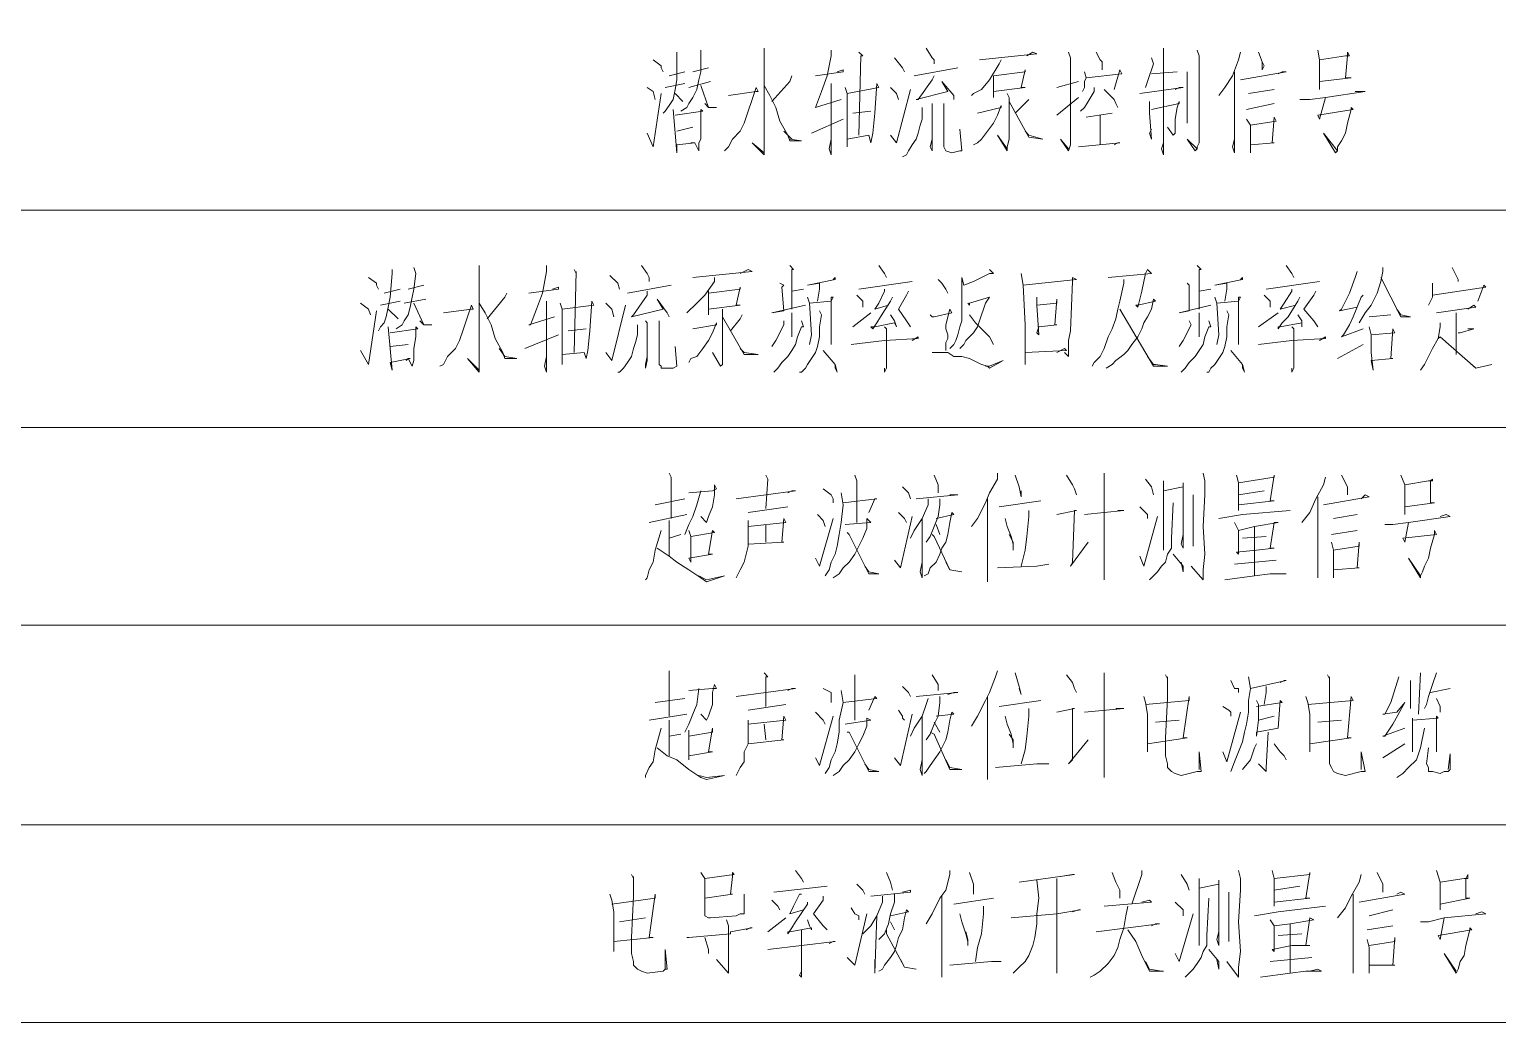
# Model space of a CAD drawing. Header units: millimetres. Extents: x 201 to 11482, y -7821 to 251.
# Drawn here: x 3472.58 to 3519.73, y -6833.44 to -6801.53 of the extents above; entities that cross this region are included whole.
import ezdxf

# ---------------------------------------------------------------- set-up
doc = ezdxf.new("R2010")
doc.units = ezdxf.units.MM

msp = doc.modelspace()

# ---------------------------------------------------------------- linework, layer by layer
at = {"color": 0, "lineweight": 18}
for points in [[(3459.146, -6807.343), (3548.745, -6807.343), (3548.745, -6800.358)], [(3496.167, -6802.136), (3496.167, -6802.39), (3496.167, -6805.184), (3496.167, -6805.438), (3496.167, -6805.565), (3495.786, -6805.184), (3496.167, -6805.501)], [(3501.374, -6802.136), (3501.564, -6802.453), (3501.628, -6802.517), (3501.628, -6802.644)], [(3508.994, -6802.136), (3508.994, -6802.263), (3508.994, -6805.565), (3508.93, -6805.374), (3508.994, -6805.184)], [(3492.611, -6802.517), (3492.865, -6802.707), (3492.865, -6802.771), (3492.928, -6802.898)], [(3493.373, -6802.263), (3493.373, -6802.453), (3493.373, -6803.152), (3493.309, -6803.469), (3493.246, -6803.787), (3493.119, -6803.977), (3492.992, -6804.168), (3492.928, -6804.231)], [(3494.135, -6802.199), (3494.135, -6802.39), (3494.135, -6802.898), (3494.071, -6803.152), (3494.008, -6803.469), (3493.881, -6803.723), (3493.754, -6803.914), (3493.69, -6804.041), (3493.5, -6804.168)], [(3498.326, -6802.199), (3498.326, -6802.39), (3498.199, -6803.025), (3498.008, -6803.533), (3497.818, -6804.041), (3497.818, -6804.041), (3498.643, -6803.787)], [(3499.215, -6802.263), (3499.342, -6802.39), (3499.278, -6802.39), (3499.215, -6804.93)], [(3500.358, -6802.453), (3500.612, -6802.771), (3500.675, -6802.898)], [(3503.787, -6802.517), (3503.723, -6802.644), (3503.406, -6803.152), (3503.152, -6803.469), (3502.898, -6803.596), (3502.834, -6803.66)], [(3503.088, -6802.517), (3504.93, -6802.326), (3504.803, -6802.263), (3504.612, -6802.39)], [(3505.946, -6802.263), (3506.009, -6802.453), (3506.009, -6805.247), (3505.946, -6805.438), (3505.692, -6805.057), (3505.946, -6805.374)], [(3506.835, -6802.263), (3506.962, -6802.517), (3507.025, -6802.58), (3507.025, -6802.644), (3507.025, -6802.834)], [(3508.613, -6802.453), (3508.676, -6802.644), (3508.486, -6803.215), (3508.422, -6803.406)], [(3510.073, -6802.199), (3510.137, -6802.39), (3510.137, -6805.057), (3510.137, -6805.184), (3510.073, -6805.311), (3510.073, -6805.374), (3510.01, -6805.438), (3509.756, -6805.057), (3510.073, -6805.374)], [(3511.47, -6802.263), (3511.407, -6802.517), (3511.216, -6803.025), (3510.962, -6803.406), (3510.772, -6803.66)], [(3512.042, -6802.263), (3512.169, -6802.58), (3512.232, -6802.707), (3512.169, -6802.834), (3512.169, -6802.58)], [(3513.947, -6802.199), (3514.01, -6802.517), (3514.01, -6803.469), (3514.01, -6803.215), (3515.026, -6803.088), (3514.836, -6803.088), (3514.899, -6802.39), (3514.899, -6802.263), (3514.963, -6802.39), (3514.836, -6802.39), (3514.01, -6802.517)], [(3493.119, -6803.025), (3493.627, -6802.898)], [(3493.881, -6802.898), (3494.389, -6802.771)], [(3497.056, -6803.025), (3496.992, -6803.215), (3496.421, -6803.85)], [(3497.818, -6803.025), (3498.707, -6802.898), (3498.707, -6802.834), (3498.516, -6802.898)], [(3500.993, -6803.025), (3502.39, -6802.771)], [(3501.628, -6803.025), (3501.564, -6803.152), (3501.12, -6803.787), (3501.056, -6803.787), (3502.072, -6803.533), (3501.882, -6803.215), (3502.263, -6803.66), (3502.263, -6803.787)], [(3503.533, -6803.025), (3503.533, -6803.723), (3503.533, -6803.533), (3504.549, -6803.406), (3504.422, -6803.406), (3504.549, -6802.834), (3504.549, -6802.898), (3503.533, -6803.025)], [(3506.454, -6802.898), (3506.517, -6803.088), (3506.454, -6803.215), (3506.454, -6803.406), (3506.39, -6803.533)], [(3506.517, -6803.088), (3507.66, -6802.961), (3507.597, -6802.834), (3507.406, -6803.469)], [(3508.613, -6802.961), (3509.438, -6802.898)], [(3509.756, -6802.898), (3509.756, -6803.025), (3509.756, -6804.549), (3509.756, -6804.231), (3509.756, -6804.041)], [(3511.28, -6802.898), (3511.28, -6805.501), (3511.216, -6805.311), (3511.28, -6805.057)], [(3511.47, -6803.152), (3512.931, -6802.898), (3512.804, -6802.898), (3512.677, -6802.961)], [(3492.42, -6803.406), (3492.611, -6803.533), (3492.674, -6803.787)], [(3493.627, -6803.279), (3492.992, -6803.406)], [(3494.452, -6803.215), (3493.754, -6803.406)], [(3494.135, -6803.342), (3494.389, -6804.041), (3494.643, -6804.041), (3494.389, -6804.041), (3494.262, -6803.914)], [(3495.024, -6803.66), (3495.913, -6803.533), (3495.976, -6803.533), (3495.913, -6803.406), (3495.786, -6803.787), (3495.659, -6804.168), (3495.532, -6804.549), (3495.405, -6804.803), (3495.151, -6805.057), (3495.024, -6805.311), (3494.897, -6805.438)], [(3496.167, -6803.342), (3496.357, -6803.66), (3496.548, -6804.041), (3496.675, -6804.485), (3496.929, -6804.93), (3496.992, -6805.12), (3497.373, -6805.12), (3496.992, -6805.057)], [(3498.326, -6803.279), (3498.326, -6803.469), (3498.326, -6803.406), (3498.326, -6805.565), (3498.262, -6805.374), (3498.326, -6805.057)], [(3498.77, -6803.406), (3498.834, -6803.596), (3498.834, -6805.311), (3498.834, -6805.057), (3499.532, -6804.93), (3499.596, -6805.184), (3499.659, -6804.866), (3499.723, -6804.231), (3499.786, -6803.279), (3499.85, -6803.406), (3498.834, -6803.596)], [(3500.231, -6803.406), (3500.421, -6803.596), (3500.485, -6803.787)], [(3500.231, -6804.93), (3500.421, -6805.184), (3500.866, -6803.469)], [(3505.565, -6803.406), (3506.263, -6803.215)], [(3506.771, -6803.406), (3506.771, -6803.533), (3506.581, -6803.85), (3506.454, -6804.041), (3506.327, -6804.168)], [(3507.089, -6803.469), (3507.406, -6803.787), (3507.47, -6803.914), (3507.533, -6804.041)], [(3508.232, -6803.596), (3509.629, -6803.406), (3509.565, -6803.406), (3509.502, -6803.406), (3509.375, -6803.469)], [(3511.724, -6803.596), (3512.55, -6803.469)], [(3513.375, -6803.787), (3513.693, -6803.787), (3514.201, -6803.723), (3515.471, -6803.533), (3515.344, -6803.533), (3515.153, -6803.533)], [(3492.42, -6804.866), (3492.611, -6805.311), (3492.865, -6803.596)], [(3493.309, -6803.596), (3493.563, -6803.85)], [(3501.564, -6803.914), (3501.564, -6804.041), (3501.564, -6805.184), (3501.564, -6805.438), (3501.501, -6805.311), (3501.564, -6805.057)], [(3501.945, -6803.914), (3501.945, -6805.057), (3501.945, -6805.311), (3502.009, -6805.438), (3502.009, -6805.438), (3502.199, -6805.501), (3502.453, -6805.438), (3502.517, -6805.438), (3502.453, -6804.739)], [(3503.025, -6804.231), (3503.787, -6804.041), (3503.787, -6803.977), (3503.66, -6804.295), (3503.533, -6804.549), (3503.342, -6804.803), (3503.152, -6805.057), (3503.025, -6805.184), (3502.898, -6805.247)], [(3503.977, -6803.596), (3504.041, -6803.723), (3504.041, -6805.057), (3503.977, -6805.311), (3503.977, -6805.438), (3503.66, -6804.93), (3503.977, -6805.374)], [(3504.041, -6803.85), (3504.676, -6804.993), (3505.12, -6805.057), (3504.676, -6804.93), (3504.549, -6804.803)], [(3504.676, -6803.787), (3504.612, -6803.85), (3504.231, -6804.231)], [(3505.565, -6804.295), (3505.565, -6804.295), (3506.263, -6803.723)], [(3508.549, -6803.85), (3508.549, -6804.168), (3508.549, -6804.231), (3508.613, -6805.057), (3508.549, -6804.866), (3508.613, -6804.739)], [(3508.613, -6804.104), (3509.502, -6803.914), (3509.502, -6803.85), (3509.438, -6804.041), (3509.375, -6804.422), (3509.375, -6804.676), (3509.375, -6804.866), (3509.311, -6804.93), (3509.121, -6804.676), (3509.311, -6804.93)], [(3512.55, -6803.914), (3511.661, -6804.104)], [(3514.201, -6803.723), (3514.01, -6804.422), (3513.947, -6804.295), (3515.09, -6804.104), (3515.026, -6804.041), (3515.026, -6804.104), (3514.899, -6804.549), (3514.836, -6804.866), (3514.709, -6805.12), (3514.582, -6805.311), (3514.582, -6805.438), (3514.518, -6805.501), (3514.137, -6804.866), (3514.582, -6805.438)], [(3493.246, -6804.104), (3493.373, -6805.501), (3493.373, -6805.247), (3493.944, -6805.184), (3493.881, -6805.184), (3493.817, -6805.184)], [(3493.309, -6804.295), (3494.198, -6804.168), (3494.135, -6804.104), (3494.135, -6804.485), (3494.135, -6804.803), (3494.135, -6805.057), (3494.071, -6805.184), (3494.071, -6805.438), (3493.944, -6805.184)], [(3497.691, -6804.866), (3498.707, -6804.422)], [(3499.024, -6804.231), (3499.596, -6804.168)], [(3501.247, -6804.041), (3501.247, -6804.168), (3501.247, -6804.422), (3501.183, -6804.612), (3501.12, -6804.866), (3501.056, -6805.057), (3500.929, -6805.247), (3500.802, -6805.438), (3500.739, -6805.565), (3500.612, -6805.628)], [(3506.517, -6804.358), (3507.343, -6804.231)], [(3506.962, -6804.295), (3506.962, -6805.247)], [(3511.661, -6804.422), (3511.788, -6804.612), (3511.788, -6805.501), (3511.788, -6805.247), (3512.55, -6805.184), (3512.486, -6805.184), (3512.55, -6804.358), (3512.613, -6804.485), (3511.788, -6804.612)], [(3493.881, -6804.676), (3493.373, -6804.803)], [(3496.802, -6804.803), (3497.056, -6805.057)], [(3506.263, -6805.311), (3507.597, -6805.184), (3507.533, -6805.184), (3507.406, -6805.247)], [(3459.146, -6814.328), (3548.745, -6814.328), (3548.745, -6807.343)], [(3484.927, -6809.184), (3484.991, -6809.375), (3484.927, -6809.883), (3484.864, -6810.137), (3484.8, -6810.454), (3484.737, -6810.708), (3484.61, -6810.899), (3484.546, -6811.026), (3484.356, -6811.153)], [(3487.023, -6809.121), (3487.023, -6809.375), (3487.023, -6812.169), (3487.023, -6812.423), (3487.023, -6812.55), (3486.642, -6812.105), (3487.023, -6812.486)], [(3489.182, -6809.121), (3489.182, -6809.311), (3489.055, -6810.01), (3488.864, -6810.518), (3488.674, -6811.026), (3488.61, -6811.026), (3489.436, -6810.772)], [(3492.23, -6809.121), (3492.42, -6809.375), (3492.484, -6809.502), (3492.484, -6809.629)], [(3496.992, -6809.121), (3497.119, -6809.248), (3497.056, -6809.248), (3497.056, -6810.518)], [(3499.85, -6809.121), (3500.04, -6809.375), (3500.104, -6809.502)], [(3510.073, -6809.121), (3510.2, -6809.248), (3510.137, -6809.248), (3510.137, -6810.518)], [(3512.931, -6809.121), (3513.121, -6809.375), (3513.185, -6809.502)], [(3516.042, -6809.184), (3516.042, -6809.311), (3515.979, -6809.629), (3515.852, -6810.01), (3515.661, -6810.391), (3515.471, -6810.645), (3515.28, -6810.962)], [(3518.265, -6809.184), (3518.392, -6809.438), (3518.455, -6809.565), (3518.455, -6809.629)], [(3483.467, -6809.502), (3483.721, -6809.692), (3483.721, -6809.756), (3483.784, -6809.883)], [(3484.229, -6809.248), (3484.229, -6809.375), (3484.165, -6810.137), (3484.102, -6810.454), (3484.038, -6810.772), (3483.975, -6810.962), (3483.848, -6811.089), (3483.784, -6811.216)], [(3490.071, -6809.248), (3490.134, -6809.375), (3490.134, -6809.311), (3490.071, -6811.915)], [(3491.214, -6809.438), (3491.468, -6809.692), (3491.531, -6809.883)], [(3494.579, -6809.502), (3494.579, -6809.629), (3494.262, -6810.073), (3493.944, -6810.391), (3493.754, -6810.581), (3493.69, -6810.645)], [(3493.881, -6809.502), (3495.786, -6809.311), (3495.659, -6809.248), (3495.405, -6809.375)], [(3496.675, -6809.692), (3496.802, -6809.756), (3496.738, -6809.819), (3496.802, -6810.581), (3496.421, -6810.645), (3497.5, -6810.391)], [(3498.389, -6809.565), (3498.453, -6809.502), (3498.453, -6809.565), (3497.564, -6809.756), (3497.945, -6809.692), (3497.945, -6809.883), (3497.881, -6810.264)], [(3499.215, -6809.883), (3500.929, -6809.629)], [(3501.755, -6809.565), (3501.882, -6809.692), (3502.009, -6809.883), (3502.072, -6810.01)], [(3503.406, -6809.248), (3503.533, -6809.375), (3503.406, -6809.375), (3503.152, -6809.502), (3502.898, -6809.629), (3502.58, -6809.756), (3502.517, -6809.502), (3502.517, -6809.756), (3502.517, -6810.137), (3502.517, -6810.391), (3502.517, -6810.645), (3502.517, -6810.708), (3502.517, -6810.899), (3502.453, -6811.089), (3502.39, -6811.343), (3502.326, -6811.534), (3502.263, -6811.661), (3502.136, -6811.788)], [(3504.422, -6809.375), (3504.485, -6809.756), (3504.549, -6811.026), (3504.549, -6812.296), (3504.549, -6811.915), (3505.882, -6811.851), (3505.819, -6811.788), (3505.565, -6811.915)], [(3504.485, -6809.756), (3506.2, -6809.565), (3506.073, -6809.502), (3506.073, -6809.629), (3506.009, -6811.216), (3505.946, -6811.534), (3505.946, -6811.724), (3505.946, -6811.915), (3505.946, -6812.042), (3505.819, -6811.915)], [(3507.724, -6809.565), (3507.724, -6809.692), (3507.597, -6810.264), (3507.533, -6810.518), (3507.47, -6810.835), (3507.343, -6811.153), (3507.216, -6811.407), (3507.089, -6811.788), (3506.962, -6812.042), (3506.771, -6812.232), (3506.708, -6812.359)], [(3507.216, -6809.502), (3508.613, -6809.375), (3508.486, -6809.248), (3508.422, -6809.375), (3508.295, -6809.946), (3508.168, -6810.454), (3508.105, -6810.391), (3508.168, -6810.391), (3508.74, -6810.264), (3508.676, -6810.2), (3508.613, -6810.518), (3508.486, -6810.772), (3508.359, -6810.962), (3508.295, -6811.153), (3508.168, -6811.407), (3507.978, -6811.661), (3507.851, -6811.851), (3507.724, -6811.978), (3507.47, -6812.169), (3507.343, -6812.296), (3507.152, -6812.423)], [(3509.756, -6809.692), (3509.819, -6809.756), (3509.819, -6809.819), (3509.819, -6810.581), (3509.502, -6810.645), (3510.518, -6810.391)], [(3511.47, -6809.565), (3511.534, -6809.502), (3511.534, -6809.565), (3510.645, -6809.756), (3511.026, -6809.692), (3511.026, -6809.883), (3510.962, -6810.264)], [(3512.296, -6809.883), (3514.01, -6809.629)], [(3515.217, -6809.311), (3515.153, -6809.502), (3514.963, -6810.01), (3514.709, -6810.518), (3514.645, -6810.581), (3515.217, -6810.454)], [(3515.979, -6809.502), (3516.614, -6810.772), (3516.931, -6810.772), (3516.614, -6810.708), (3516.487, -6810.518)], [(3517.63, -6809.692), (3517.63, -6809.883), (3517.63, -6810.01), (3517.63, -6810.137), (3517.566, -6810.264), (3517.503, -6810.391)], [(3483.975, -6810.01), (3484.483, -6809.883)], [(3484.737, -6809.883), (3485.245, -6809.756)], [(3487.912, -6810.01), (3487.848, -6810.137), (3487.277, -6810.835)], [(3488.61, -6810.01), (3489.563, -6809.883), (3489.563, -6809.819), (3489.372, -6809.883)], [(3491.785, -6810.01), (3493.182, -6809.756)], [(3492.42, -6809.946), (3492.42, -6810.073), (3491.976, -6810.708), (3491.912, -6810.772), (3492.928, -6810.518), (3492.738, -6810.2), (3493.055, -6810.645), (3493.119, -6810.772)], [(3494.389, -6809.946), (3494.389, -6810.708), (3494.389, -6810.518), (3495.405, -6810.391), (3495.278, -6810.391), (3495.405, -6809.819), (3495.405, -6809.883), (3494.389, -6810.01)], [(3497.056, -6809.946), (3497.437, -6809.883)], [(3497.627, -6811.661), (3497.691, -6811.343), (3497.627, -6810.327), (3497.564, -6810.137), (3497.627, -6810.327), (3498.326, -6810.264), (3498.389, -6810.137), (3498.326, -6810.137), (3498.326, -6811.089), (3498.326, -6811.343), (3498.326, -6811.661)], [(3499.151, -6810.073), (3499.342, -6810.264), (3499.342, -6810.454)], [(3500.294, -6810.137), (3500.231, -6810.264), (3499.913, -6810.772), (3499.786, -6810.962), (3499.659, -6811.153), (3499.596, -6811.089), (3499.723, -6811.089), (3500.358, -6810.962), (3500.421, -6811.089), (3500.358, -6810.899), (3500.231, -6810.708)], [(3500.04, -6809.883), (3500.04, -6809.946), (3499.85, -6810.327), (3499.723, -6810.518), (3500.167, -6810.391)], [(3500.802, -6809.946), (3500.739, -6810.073), (3500.485, -6810.518), (3500.739, -6810.899), (3500.866, -6811.089)], [(3502.707, -6810.327), (3502.771, -6810.391), (3502.771, -6810.327), (3503.406, -6810.137), (3503.406, -6810.137), (3503.279, -6810.327), (3503.215, -6810.518), (3503.152, -6810.708), (3503.088, -6810.899), (3503.025, -6811.089), (3502.898, -6811.28), (3502.771, -6811.407), (3502.644, -6811.534), (3502.58, -6811.661), (3502.453, -6811.788)], [(3504.93, -6810.137), (3504.93, -6810.391), (3504.993, -6811.343), (3504.93, -6811.28), (3504.993, -6811.089), (3505.565, -6811.026), (3505.501, -6811.026), (3505.565, -6810.2), (3505.565, -6810.264), (3505.565, -6810.327), (3504.93, -6810.391)], [(3510.137, -6809.946), (3510.518, -6809.883)], [(3510.708, -6811.661), (3510.772, -6811.343), (3510.708, -6810.327), (3510.645, -6810.137), (3510.708, -6810.327), (3511.407, -6810.264), (3511.47, -6810.137), (3511.407, -6810.137), (3511.407, -6811.089), (3511.407, -6811.343), (3511.407, -6811.661)], [(3512.232, -6810.073), (3512.423, -6810.264), (3512.423, -6810.454)], [(3513.375, -6810.137), (3513.312, -6810.264), (3512.994, -6810.772), (3512.804, -6810.962), (3512.677, -6811.153), (3512.677, -6811.089), (3512.74, -6811.089), (3513.439, -6810.962), (3513.439, -6811.089), (3513.439, -6810.899), (3513.312, -6810.708)], [(3513.121, -6809.883), (3513.121, -6809.946), (3512.867, -6810.327), (3512.74, -6810.518), (3513.248, -6810.391)], [(3513.883, -6809.946), (3513.82, -6810.073), (3513.502, -6810.518), (3513.82, -6810.899), (3513.947, -6811.089)], [(3515.407, -6810.073), (3515.344, -6810.137), (3515.09, -6810.772), (3514.963, -6811.026), (3514.772, -6811.343), (3514.709, -6811.407), (3515.407, -6811.153)], [(3517.63, -6810.073), (3519.344, -6809.819), (3519.281, -6809.756), (3519.09, -6810.264)], [(3483.213, -6810.327), (3483.467, -6810.518), (3483.53, -6810.708)], [(3483.213, -6811.851), (3483.467, -6812.296), (3483.721, -6810.581)], [(3484.483, -6810.264), (3483.848, -6810.391)], [(3484.102, -6810.518), (3484.419, -6810.835)], [(3485.308, -6810.2), (3484.61, -6810.327)], [(3484.927, -6810.327), (3485.245, -6811.026), (3485.499, -6811.026), (3485.245, -6811.026), (3485.118, -6810.899)], [(3485.88, -6810.645), (3486.769, -6810.518), (3486.832, -6810.518), (3486.769, -6810.391), (3486.642, -6810.772), (3486.515, -6811.153), (3486.388, -6811.534), (3486.261, -6811.788), (3486.007, -6812.042), (3485.88, -6812.296), (3485.753, -6812.359)], [(3487.023, -6810.327), (3487.213, -6810.645), (3487.404, -6811.026), (3487.531, -6811.47), (3487.785, -6811.915), (3487.848, -6812.105), (3488.229, -6812.105), (3487.848, -6812.042)], [(3489.182, -6810.264), (3489.182, -6810.391), (3489.182, -6810.391), (3489.182, -6812.55), (3489.118, -6812.359), (3489.182, -6812.042)], [(3489.626, -6810.327), (3489.69, -6810.518), (3489.69, -6812.296), (3489.69, -6811.978), (3490.388, -6811.915), (3490.452, -6812.105), (3490.515, -6811.851), (3490.579, -6811.216), (3490.642, -6810.264), (3490.706, -6810.391), (3489.69, -6810.518)], [(3491.087, -6810.327), (3491.277, -6810.518), (3491.341, -6810.772)], [(3491.087, -6811.915), (3491.277, -6812.169), (3491.722, -6810.391)], [(3494.833, -6810.518), (3494.833, -6810.708), (3494.833, -6812.042), (3494.833, -6812.296), (3494.77, -6812.359), (3494.516, -6811.915), (3494.77, -6812.359)], [(3497.945, -6810.581), (3498.008, -6810.708), (3497.945, -6811.089), (3497.945, -6811.407), (3497.881, -6811.724), (3497.818, -6811.915), (3497.691, -6812.105), (3497.564, -6812.296), (3497.5, -6812.423), (3497.373, -6812.55), (3497.31, -6812.55)], [(3501.501, -6810.708), (3501.564, -6810.772), (3501.628, -6810.772), (3502.199, -6810.645), (3502.136, -6810.518), (3502.009, -6811.026), (3502.009, -6811.089), (3502.009, -6811.153), (3502.072, -6811.343), (3502.072, -6811.47), (3502.009, -6811.597), (3502.009, -6811.724), (3502.009, -6811.851)], [(3507.597, -6810.518), (3508.676, -6812.359), (3509.121, -6812.359), (3508.74, -6812.296), (3508.676, -6812.296), (3508.486, -6812.042)], [(3511.026, -6810.581), (3511.089, -6810.708), (3511.026, -6811.089), (3511.026, -6811.407), (3510.962, -6811.724), (3510.899, -6811.915), (3510.772, -6812.105), (3510.645, -6812.296), (3510.518, -6812.423), (3510.454, -6812.55), (3510.391, -6812.55)], [(3517.757, -6810.645), (3519.027, -6810.454), (3518.963, -6810.391), (3518.773, -6810.518)], [(3484.102, -6811.089), (3484.229, -6812.486), (3484.165, -6812.232), (3484.8, -6812.105), (3484.737, -6812.105), (3484.673, -6812.169)], [(3484.165, -6811.28), (3485.054, -6811.153), (3484.991, -6811.089), (3484.991, -6811.407), (3484.927, -6811.788), (3484.927, -6812.042), (3484.927, -6812.169), (3484.864, -6812.359), (3484.737, -6812.105)], [(3492.103, -6811.026), (3492.103, -6811.089), (3492.103, -6811.343), (3492.039, -6811.597), (3491.976, -6811.788), (3491.912, -6812.042), (3491.785, -6812.232), (3491.658, -6812.423), (3491.531, -6812.55), (3491.468, -6812.55)], [(3492.357, -6810.899), (3492.42, -6810.962), (3492.42, -6812.169), (3492.357, -6812.423), (3492.357, -6812.296), (3492.42, -6812.042)], [(3492.801, -6810.899), (3492.801, -6812.042), (3492.801, -6812.296), (3492.865, -6812.359), (3492.865, -6812.423), (3493.055, -6812.423), (3493.246, -6812.423), (3493.373, -6812.359), (3493.309, -6811.724)], [(3493.881, -6811.153), (3494.643, -6811.026), (3494.643, -6810.962), (3494.516, -6811.28), (3494.389, -6811.534), (3494.198, -6811.788), (3494.008, -6812.042), (3493.817, -6812.105), (3493.754, -6812.232)], [(3494.833, -6810.772), (3495.532, -6811.978), (3495.976, -6811.978), (3495.532, -6811.915), (3495.405, -6811.788)], [(3495.468, -6810.708), (3495.405, -6810.835), (3495.087, -6811.216)], [(3496.802, -6810.899), (3496.802, -6811.026), (3496.548, -6811.534), (3496.421, -6811.724)], [(3497.373, -6810.899), (3497.437, -6811.089), (3497.373, -6811.089), (3497.246, -6811.407), (3497.183, -6811.661), (3497.056, -6811.851), (3496.929, -6812.042), (3496.738, -6812.232), (3496.611, -6812.423), (3496.484, -6812.55)], [(3497.056, -6810.645), (3497.056, -6810.772), (3497.056, -6811.407), (3497.056, -6811.343)], [(3499.024, -6811.089), (3499.596, -6810.645)], [(3500.04, -6811.089), (3500.104, -6811.153), (3500.104, -6812.423), (3500.04, -6812.55), (3500.04, -6812.55), (3500.04, -6812.423)], [(3502.771, -6810.708), (3502.961, -6810.962), (3503.152, -6811.153), (3503.406, -6811.407), (3503.533, -6811.661)], [(3509.819, -6810.899), (3509.883, -6811.026), (3509.629, -6811.534), (3509.502, -6811.724)], [(3510.454, -6810.899), (3510.518, -6811.089), (3510.454, -6811.089), (3510.327, -6811.407), (3510.264, -6811.661), (3510.137, -6811.851), (3510.01, -6812.042), (3509.819, -6812.232), (3509.692, -6812.423), (3509.565, -6812.55)], [(3510.137, -6810.645), (3510.137, -6810.772), (3510.137, -6811.407), (3510.137, -6811.343)], [(3512.042, -6811.089), (3512.677, -6810.645)], [(3513.121, -6811.089), (3513.185, -6811.153), (3513.185, -6812.423), (3513.121, -6812.55), (3513.121, -6812.55), (3513.121, -6812.423)], [(3516.296, -6810.708), (3515.598, -6810.772)], [(3515.598, -6811.089), (3515.661, -6811.343), (3515.661, -6811.915), (3515.725, -6812.486), (3515.661, -6812.169), (3516.36, -6812.105), (3516.296, -6812.105), (3516.36, -6811.153), (3516.423, -6811.28), (3515.661, -6811.343)], [(3517.884, -6810.962), (3517.884, -6811.089), (3517.82, -6811.47), (3517.63, -6811.788), (3517.503, -6812.042), (3517.376, -6812.296), (3517.249, -6812.486)], [(3518.392, -6810.645), (3518.392, -6810.772), (3518.392, -6811.978)], [(3488.483, -6811.788), (3489.563, -6811.343)], [(3489.88, -6811.216), (3490.452, -6811.153)], [(3498.961, -6811.661), (3500.04, -6811.534), (3501.12, -6811.47), (3501.12, -6811.407), (3500.929, -6811.534)], [(3512.042, -6811.661), (3513.121, -6811.534), (3514.201, -6811.47), (3514.201, -6811.407), (3514.01, -6811.534)], [(3517.82, -6811.47), (3517.884, -6811.407), (3519.027, -6812.423), (3519.535, -6812.296), (3519.027, -6812.423), (3518.9, -6812.296)], [(3518.455, -6811.28), (3518.519, -6811.28), (3518.963, -6811.153), (3518.9, -6811.153), (3518.773, -6811.153)], [(3484.737, -6811.661), (3484.165, -6811.724)], [(3487.658, -6811.788), (3487.848, -6812.042)], [(3498.072, -6811.851), (3498.453, -6812.296), (3498.516, -6812.55), (3498.453, -6812.423), (3498.453, -6812.296)], [(3501.564, -6811.915), (3501.755, -6811.915), (3501.882, -6811.915), (3502.072, -6811.915), (3502.263, -6812.042), (3502.517, -6812.042), (3502.771, -6812.105), (3502.898, -6812.169), (3503.152, -6812.296), (3503.342, -6812.359), (3503.406, -6812.423), (3503.85, -6812.169), (3503.406, -6812.359), (3503.342, -6812.359), (3503.279, -6812.359)], [(3511.153, -6811.851), (3511.534, -6812.296), (3511.597, -6812.55), (3511.534, -6812.423), (3511.534, -6812.296)], [(3514.582, -6812.105), (3515.407, -6811.661)], [(3447.907, -6820.678), (3548.745, -6820.678), (3548.745, -6814.328)], [(3493.119, -6815.788), (3493.182, -6815.915), (3493.182, -6817.249)], [(3503.66, -6815.788), (3503.66, -6815.979), (3503.406, -6816.423), (3503.279, -6816.741), (3503.025, -6817.249), (3502.834, -6817.503)], [(3507.089, -6815.788), (3507.089, -6815.979), (3507.089, -6819.217), (3507.089, -6819.027), (3507.089, -6818.709)], [(3510.264, -6815.788), (3510.327, -6816.042), (3510.327, -6816.487), (3510.264, -6817.503), (3510.327, -6818.392), (3510.264, -6818.9), (3510.264, -6819.217), (3509.883, -6818.773)], [(3493.754, -6816.423), (3494.516, -6816.36), (3494.643, -6816.296), (3494.579, -6816.169), (3494.579, -6816.487), (3494.516, -6816.868), (3494.389, -6817.185), (3494.325, -6817.376), (3494.135, -6817.185)], [(3496.23, -6815.852), (3496.294, -6815.979), (3496.294, -6815.979), (3496.23, -6816.931)], [(3499.088, -6815.852), (3499.151, -6816.042), (3499.151, -6817.376)], [(3500.612, -6816.233), (3500.802, -6816.423), (3500.866, -6816.614)], [(3501.628, -6815.852), (3501.755, -6816.169), (3501.755, -6816.423)], [(3504.231, -6815.852), (3504.358, -6816.233), (3504.422, -6816.55), (3504.422, -6816.36)], [(3505.882, -6815.852), (3506.073, -6816.169), (3506.136, -6816.296), (3506.2, -6816.487)], [(3508.422, -6815.979), (3508.613, -6816.233), (3508.676, -6816.487)], [(3508.994, -6816.042), (3508.994, -6816.36), (3508.994, -6817.249), (3508.994, -6817.884), (3508.994, -6818.265), (3508.994, -6818.011), (3508.994, -6817.757)], [(3508.994, -6816.36), (3509.629, -6816.233), (3509.629, -6816.106), (3509.629, -6817.058), (3509.629, -6817.82), (3509.629, -6817.884), (3509.629, -6818.201), (3509.565, -6818.074), (3509.629, -6817.757)], [(3511.343, -6815.852), (3511.407, -6816.106), (3511.407, -6816.995), (3511.407, -6816.804), (3512.55, -6816.677), (3512.423, -6816.677), (3512.55, -6815.852), (3512.55, -6815.915), (3511.407, -6816.106)], [(3514.201, -6815.915), (3514.137, -6816.169), (3513.883, -6816.614), (3513.693, -6817.058), (3513.439, -6817.376)], [(3514.709, -6815.852), (3514.899, -6816.233), (3514.899, -6816.36), (3514.899, -6816.487), (3514.899, -6816.233)], [(3516.614, -6815.852), (3516.741, -6816.169), (3516.741, -6817.122), (3516.741, -6816.868), (3517.693, -6816.741), (3517.566, -6816.741), (3517.566, -6816.042), (3517.63, -6815.979), (3517.63, -6816.042), (3517.503, -6816.042), (3516.741, -6816.169)], [(3492.674, -6816.804), (3493.627, -6816.614)], [(3493.627, -6817.757), (3493.754, -6817.439), (3493.881, -6817.185), (3494.008, -6816.804), (3494.135, -6816.36)], [(3495.278, -6816.614), (3497.183, -6816.36), (3497.056, -6816.36), (3496.929, -6816.423)], [(3498.072, -6816.296), (3498.326, -6816.487), (3498.389, -6816.614), (3498.389, -6816.741)], [(3498.643, -6816.423), (3498.707, -6816.804), (3498.643, -6817.376), (3498.58, -6817.757), (3498.516, -6818.138), (3498.453, -6818.392), (3498.326, -6818.646), (3498.262, -6818.9), (3498.135, -6819.09)], [(3498.707, -6816.741), (3499.786, -6816.614), (3499.723, -6816.614), (3499.532, -6817.058)], [(3501.437, -6816.614), (3501.437, -6816.804), (3501.247, -6817.249), (3500.993, -6817.63), (3500.866, -6817.884)], [(3501.056, -6816.614), (3502.39, -6816.487), (3502.326, -6816.487), (3502.136, -6816.487)], [(3501.818, -6816.614), (3501.818, -6816.804), (3501.755, -6817.185), (3501.628, -6817.503), (3501.501, -6817.82), (3501.374, -6818.011)], [(3503.342, -6816.614), (3503.342, -6819.281), (3503.342, -6819.027), (3503.342, -6818.773)], [(3503.723, -6816.868), (3505.057, -6816.677)], [(3509.311, -6816.741), (3509.248, -6817.884), (3509.248, -6818.201), (3509.121, -6818.392), (3509.057, -6818.646), (3508.93, -6818.773), (3508.803, -6818.963), (3508.676, -6819.09), (3508.549, -6819.217)], [(3509.946, -6816.487), (3509.946, -6816.614), (3509.946, -6818.138), (3509.946, -6817.947), (3509.946, -6817.693)], [(3511.407, -6816.487), (3512.232, -6816.36)], [(3513.947, -6816.55), (3513.947, -6819.154), (3513.947, -6818.963), (3513.947, -6818.646)], [(3514.137, -6816.804), (3515.598, -6816.55), (3515.471, -6816.487), (3515.344, -6816.614)], [(3492.484, -6817.376), (3493.69, -6817.122)], [(3495.659, -6817.058), (3496.929, -6816.868)], [(3497.881, -6817.122), (3498.072, -6817.312), (3498.135, -6817.503)], [(3500.358, -6818.582), (3500.548, -6818.836), (3500.929, -6817.185)], [(3500.485, -6817.058), (3500.612, -6817.185), (3500.675, -6817.249), (3500.739, -6817.376)], [(3501.691, -6817.249), (3502.263, -6817.122), (3502.199, -6817.058), (3502.136, -6817.376), (3502.072, -6817.757), (3502.009, -6818.011), (3501.882, -6818.201), (3501.818, -6818.392), (3501.691, -6818.646), (3501.501, -6818.836), (3501.437, -6819.027), (3501.31, -6819.09)], [(3504.676, -6816.995), (3504.676, -6817.185), (3504.612, -6817.82), (3504.549, -6818.265), (3504.422, -6818.773)], [(3505.565, -6817.122), (3506.2, -6816.995), (3506.136, -6816.995), (3506.073, -6818.646), (3506.009, -6818.773), (3506.581, -6818.011)], [(3506.454, -6817.122), (3507.724, -6816.995), (3507.724, -6816.995), (3507.533, -6816.995)], [(3508.232, -6816.868), (3508.486, -6817.122), (3508.486, -6817.249)], [(3508.232, -6818.455), (3508.359, -6818.773), (3508.803, -6817.185)], [(3510.772, -6817.249), (3511.534, -6817.122), (3513.058, -6816.995)], [(3514.455, -6817.249), (3515.217, -6817.122)], [(3516.106, -6817.439), (3516.36, -6817.439), (3516.868, -6817.376), (3518.201, -6817.185), (3518.074, -6817.122), (3517.884, -6817.185)], [(3492.865, -6817.63), (3492.674, -6818.265), (3492.611, -6818.646), (3492.484, -6818.9), (3492.42, -6819.154), (3492.357, -6819.217)], [(3493.119, -6817.312), (3493.119, -6817.503), (3493.119, -6818.455)], [(3493.754, -6817.63), (3493.817, -6817.82), (3493.817, -6818.519), (3493.817, -6818.646), (3493.754, -6818.519), (3494.516, -6818.392), (3494.389, -6818.392), (3494.516, -6817.63), (3494.579, -6817.693), (3493.817, -6817.82)], [(3495.659, -6817.312), (3495.659, -6817.503), (3495.659, -6817.82), (3495.659, -6818.138), (3495.595, -6818.392), (3495.532, -6818.646), (3495.405, -6818.9), (3495.278, -6819.154)], [(3495.659, -6817.503), (3496.865, -6817.376), (3496.802, -6817.249), (3496.738, -6818.011), (3496.802, -6818.011), (3495.659, -6818.074)], [(3496.23, -6817.439), (3496.23, -6818.011)], [(3497.818, -6818.519), (3497.945, -6818.773), (3498.389, -6817.249)], [(3498.77, -6817.439), (3499.596, -6817.376), (3499.469, -6817.249), (3499.469, -6817.566), (3499.342, -6817.884), (3499.215, -6818.138), (3499.088, -6818.392), (3498.897, -6818.646), (3498.707, -6818.836), (3498.58, -6819.027), (3498.389, -6819.154)], [(3498.834, -6817.693), (3498.897, -6817.757), (3499.532, -6819.027), (3499.85, -6819.027), (3499.532, -6818.963), (3499.405, -6818.773)], [(3501.247, -6817.249), (3501.247, -6819.154), (3501.183, -6818.963), (3501.247, -6818.646)], [(3501.691, -6817.439), (3501.818, -6817.757)], [(3503.914, -6817.249), (3503.977, -6817.503), (3504.104, -6817.82), (3504.168, -6818.074), (3504.168, -6818.265), (3504.168, -6818.011), (3504.041, -6817.757)], [(3511.28, -6817.376), (3511.407, -6817.63), (3511.407, -6818.265), (3511.407, -6818.392), (3511.343, -6818.328), (3511.978, -6818.265), (3512.55, -6818.201), (3512.423, -6818.201), (3512.55, -6817.376), (3512.677, -6817.376), (3511.915, -6817.503), (3511.407, -6817.63)], [(3511.915, -6817.503), (3511.915, -6819.09)], [(3515.217, -6817.63), (3514.391, -6817.757)], [(3516.868, -6817.376), (3516.741, -6818.011), (3516.677, -6817.884), (3517.757, -6817.757), (3517.693, -6817.63), (3517.693, -6817.757), (3517.566, -6818.201), (3517.503, -6818.519), (3517.376, -6818.773), (3517.312, -6818.963), (3517.249, -6819.09), (3517.249, -6819.154), (3516.868, -6818.519), (3517.249, -6819.09)], [(3493.119, -6817.884), (3493.5, -6817.757)], [(3501.564, -6817.757), (3501.628, -6817.82), (3502.136, -6818.9), (3502.517, -6818.963), (3502.136, -6818.9), (3502.009, -6818.646)], [(3511.534, -6817.884), (3512.296, -6817.82)], [(3514.391, -6818.011), (3514.455, -6818.265), (3514.455, -6819.154), (3514.455, -6818.9), (3515.28, -6818.836), (3515.217, -6818.836), (3515.28, -6818.011), (3515.28, -6818.138), (3514.455, -6818.265)], [(3492.738, -6818.201), (3493.119, -6818.455), (3493.373, -6818.646), (3493.754, -6818.9), (3494.135, -6819.154), (3494.325, -6819.281), (3494.897, -6819.09), (3494.325, -6819.217), (3494.071, -6819.09)], [(3509.311, -6818.392), (3509.629, -6818.773), (3509.629, -6818.963), (3509.565, -6818.646)], [(3511.28, -6818.709), (3512.613, -6818.582)], [(3503.66, -6818.836), (3504.93, -6818.773), (3505.311, -6818.709)], [(3510.962, -6819.217), (3511.915, -6819.09), (3512.423, -6819.027), (3512.931, -6819.027), (3512.804, -6819.027), (3512.55, -6819.027)], [(3447.907, -6827.091), (3548.745, -6827.091), (3548.745, -6820.678)], [(3493.119, -6822.138), (3493.119, -6822.265), (3493.119, -6823.599)], [(3496.167, -6822.202), (3496.294, -6822.329), (3496.23, -6822.329), (3496.23, -6823.281)], [(3499.088, -6822.265), (3499.088, -6822.456), (3499.088, -6823.726)], [(3501.564, -6822.265), (3501.755, -6822.583), (3501.755, -6822.773)], [(3503.66, -6822.138), (3503.596, -6822.329), (3503.406, -6822.837), (3503.279, -6823.091), (3503.025, -6823.599), (3502.834, -6823.916)], [(3504.231, -6822.202), (3504.358, -6822.646), (3504.422, -6822.9), (3504.358, -6822.71)], [(3505.882, -6822.265), (3506.073, -6822.519), (3506.136, -6822.71), (3506.2, -6822.837)], [(3507.089, -6822.202), (3507.089, -6822.329), (3507.089, -6825.567), (3507.089, -6825.377), (3507.089, -6825.123)], [(3509.057, -6822.265), (3509.121, -6822.392), (3509.121, -6822.329), (3509.121, -6823.027), (3509.057, -6824.297), (3509.057, -6824.869), (3509.121, -6825.123), (3509.121, -6825.25), (3509.248, -6825.377), (3509.375, -6825.44), (3509.565, -6825.504), (3510.073, -6825.377), (3510.137, -6825.377), (3510.2, -6825.377), (3510.137, -6824.742), (3510.137, -6825.313)], [(3511.724, -6822.329), (3511.788, -6822.71), (3511.724, -6823.091), (3511.724, -6823.472), (3511.661, -6823.853), (3511.597, -6824.107), (3511.534, -6824.424), (3511.407, -6824.742), (3511.28, -6825.059), (3511.153, -6825.377)], [(3514.264, -6822.265), (3514.328, -6822.392), (3514.328, -6822.329), (3514.328, -6823.027), (3514.328, -6824.297), (3514.328, -6824.869), (3514.328, -6825.123), (3514.391, -6825.25), (3514.455, -6825.377), (3514.582, -6825.44), (3514.836, -6825.504), (3515.344, -6825.377), (3515.407, -6825.377), (3515.471, -6825.377), (3515.344, -6824.742), (3515.344, -6825.313)], [(3516.55, -6822.329), (3516.296, -6823.154), (3516.106, -6823.535), (3516.042, -6823.535), (3516.487, -6823.472), (3516.741, -6823.154), (3516.36, -6823.853), (3516.106, -6824.234), (3516.042, -6824.234), (3516.741, -6823.98)], [(3517.249, -6822.202), (3517.185, -6823.535)], [(3517.757, -6822.202), (3517.63, -6822.583), (3517.503, -6822.964), (3517.439, -6823.218), (3517.376, -6823.345)], [(3493.627, -6824.107), (3493.754, -6823.853), (3493.881, -6823.535), (3494.008, -6823.218), (3494.071, -6822.71)], [(3493.754, -6822.773), (3494.516, -6822.71), (3494.643, -6822.71), (3494.579, -6822.583), (3494.516, -6822.837), (3494.516, -6823.218), (3494.389, -6823.599), (3494.325, -6823.726), (3494.135, -6823.535)], [(3495.278, -6822.964), (3497.183, -6822.71), (3497.056, -6822.71), (3496.929, -6822.773)], [(3498.072, -6822.71), (3498.326, -6822.837), (3498.326, -6823.027), (3498.326, -6823.154)], [(3498.643, -6822.773), (3498.707, -6823.154), (3498.58, -6823.726), (3498.58, -6824.107), (3498.516, -6824.488), (3498.453, -6824.742), (3498.326, -6824.996), (3498.262, -6825.25), (3498.135, -6825.44)], [(3500.612, -6822.646), (3500.802, -6822.837), (3500.866, -6822.964)], [(3501.056, -6822.964), (3502.39, -6822.837), (3502.263, -6822.837), (3502.072, -6822.9)], [(3511.153, -6822.456), (3511.28, -6822.71), (3511.407, -6822.71), (3511.407, -6822.837)], [(3511.788, -6822.71), (3512.931, -6822.456), (3512.867, -6822.456), (3512.74, -6822.519)], [(3512.296, -6822.646), (3512.296, -6822.837), (3512.232, -6823.218)], [(3516.931, -6822.456), (3516.931, -6823.345)], [(3517.566, -6822.837), (3518.201, -6822.71)], [(3492.674, -6823.154), (3493.627, -6823.027)], [(3495.659, -6823.408), (3496.865, -6823.218)], [(3498.707, -6823.154), (3499.786, -6823.027), (3499.723, -6822.964), (3499.532, -6823.408)], [(3501.437, -6823.027), (3501.374, -6823.218), (3501.247, -6823.599), (3500.993, -6823.98), (3500.866, -6824.234)], [(3501.818, -6822.964), (3501.818, -6823.154), (3501.755, -6823.599), (3501.628, -6823.853), (3501.501, -6824.17), (3501.374, -6824.361)], [(3503.342, -6822.964), (3503.342, -6825.631), (3503.342, -6825.377), (3503.342, -6825.186)], [(3503.723, -6823.281), (3505.057, -6823.091)], [(3504.676, -6823.345), (3504.676, -6823.599), (3504.612, -6824.234), (3504.549, -6824.678), (3504.422, -6825.123)], [(3505.565, -6823.472), (3506.136, -6823.345), (3506.073, -6823.345), (3506.073, -6824.996), (3505.946, -6825.123), (3506.581, -6824.361)], [(3506.454, -6823.472), (3507.724, -6823.345), (3507.66, -6823.345), (3507.47, -6823.345)], [(3508.359, -6822.964), (3508.422, -6823.154), (3508.486, -6823.535), (3508.486, -6824.107), (3508.486, -6824.17), (3508.486, -6824.742), (3508.486, -6824.488), (3509.756, -6824.297), (3509.629, -6824.297), (3509.819, -6822.964), (3509.819, -6823.091), (3508.422, -6823.218)], [(3510.899, -6823.281), (3511.089, -6823.408), (3511.153, -6823.472), (3511.153, -6823.599)], [(3511.978, -6823.091), (3512.042, -6823.218), (3512.042, -6823.726), (3511.978, -6824.234), (3511.978, -6824.107), (3512.677, -6823.98), (3512.677, -6823.98), (3512.74, -6823.091), (3512.804, -6823.154), (3511.978, -6823.281)], [(3513.566, -6822.964), (3513.629, -6823.154), (3513.693, -6823.535), (3513.693, -6824.107), (3513.693, -6824.17), (3513.693, -6824.742), (3513.693, -6824.488), (3515.026, -6824.297), (3514.899, -6824.297), (3515.026, -6822.964), (3515.09, -6823.091), (3513.629, -6823.218)], [(3517.757, -6823.027), (3517.884, -6823.281), (3517.884, -6823.472)], [(3492.484, -6823.726), (3493.69, -6823.535)], [(3493.119, -6823.726), (3493.119, -6823.853), (3493.119, -6824.869)], [(3495.659, -6823.726), (3495.659, -6823.916), (3495.659, -6824.17), (3495.659, -6824.488), (3495.532, -6824.742), (3495.532, -6825.059), (3495.405, -6825.25), (3495.278, -6825.504)], [(3495.659, -6823.853), (3496.865, -6823.726), (3496.802, -6823.599), (3496.738, -6824.361), (3496.802, -6824.361), (3495.659, -6824.488)], [(3497.818, -6823.472), (3498.072, -6823.726), (3498.135, -6823.853)], [(3497.818, -6824.932), (3497.945, -6825.186), (3498.389, -6823.599)], [(3498.77, -6823.853), (3499.596, -6823.726), (3499.469, -6823.662), (3499.469, -6823.916), (3499.342, -6824.234), (3499.215, -6824.488), (3499.088, -6824.742), (3498.897, -6824.996), (3498.707, -6825.186), (3498.58, -6825.377), (3498.389, -6825.504)], [(3500.358, -6824.932), (3500.548, -6825.186), (3500.929, -6823.535)], [(3500.485, -6823.408), (3500.612, -6823.599), (3500.612, -6823.662), (3500.675, -6823.726)], [(3501.247, -6823.599), (3501.247, -6825.504), (3501.183, -6825.313), (3501.247, -6824.996)], [(3501.691, -6823.599), (3502.263, -6823.535), (3502.199, -6823.472), (3502.136, -6823.726), (3502.072, -6824.107), (3502.009, -6824.361), (3501.882, -6824.615), (3501.818, -6824.742), (3501.628, -6824.996), (3501.501, -6825.186), (3501.374, -6825.377), (3501.31, -6825.44)], [(3501.628, -6823.789), (3501.818, -6824.107)], [(3503.914, -6823.599), (3503.977, -6823.853), (3504.104, -6824.17), (3504.168, -6824.488), (3504.168, -6824.615), (3504.168, -6824.361), (3504.041, -6824.17)], [(3508.74, -6823.789), (3509.502, -6823.726)], [(3510.899, -6824.742), (3511.026, -6825.059), (3511.47, -6823.472)], [(3512.042, -6823.726), (3512.55, -6823.599)], [(3513.947, -6823.789), (3514.709, -6823.726)], [(3516.995, -6823.726), (3517.82, -6823.662), (3517.757, -6823.599), (3517.757, -6824.742)], [(3516.995, -6823.662), (3516.995, -6823.789), (3516.995, -6824.361), (3516.995, -6824.488), (3516.995, -6824.742)], [(3492.865, -6823.98), (3492.674, -6824.678), (3492.611, -6825.059), (3492.484, -6825.25), (3492.357, -6825.504), (3492.357, -6825.567)], [(3493.119, -6824.234), (3493.5, -6824.17)], [(3493.754, -6824.043), (3493.754, -6824.234), (3493.754, -6824.869), (3493.754, -6824.996), (3493.754, -6824.869), (3494.516, -6824.742), (3494.389, -6824.742), (3494.516, -6823.98), (3494.516, -6824.107), (3493.754, -6824.234)], [(3496.167, -6823.853), (3496.23, -6824.361)], [(3498.834, -6824.107), (3498.897, -6824.107), (3499.532, -6825.377), (3499.85, -6825.377), (3499.532, -6825.313), (3499.405, -6825.123)], [(3501.501, -6824.107), (3501.628, -6824.17), (3502.136, -6825.313), (3502.517, -6825.313), (3502.136, -6825.25), (3502.009, -6824.996)], [(3512.359, -6824.107), (3512.296, -6825.25), (3512.296, -6825.377), (3512.296, -6825.377), (3512.042, -6825.123), (3512.296, -6825.377)], [(3517.376, -6823.98), (3517.249, -6824.615), (3517.122, -6824.996), (3516.868, -6825.25), (3516.677, -6825.44), (3516.487, -6825.567)], [(3492.738, -6824.615), (3493.055, -6824.869), (3493.373, -6824.996), (3493.754, -6825.313), (3494.135, -6825.567), (3494.325, -6825.631), (3494.897, -6825.504), (3494.325, -6825.567), (3494.071, -6825.504)], [(3511.978, -6824.488), (3511.915, -6824.615), (3511.788, -6824.996), (3511.534, -6825.313)], [(3512.55, -6824.488), (3512.74, -6824.742), (3512.867, -6824.869), (3512.931, -6824.996), (3512.931, -6824.996)], [(3516.042, -6824.932), (3516.741, -6824.488)], [(3517.503, -6824.615), (3517.439, -6825.123), (3517.503, -6825.25), (3517.503, -6825.377), (3517.63, -6825.377), (3517.884, -6825.44), (3518.011, -6825.377), (3518.138, -6825.377), (3518.201, -6825.313), (3518.201, -6824.805), (3518.138, -6825.313)], [(3503.596, -6825.25), (3504.93, -6825.123), (3505.311, -6825.123)], [(3447.907, -6833.441), (3548.745, -6833.441), (3548.745, -6827.091)], [(3497.183, -6828.552), (3497.373, -6828.806), (3497.437, -6828.933)], [(3502.136, -6828.552), (3502.136, -6828.679), (3502.009, -6829.187), (3501.818, -6829.441), (3501.564, -6829.949), (3501.374, -6830.266)], [(3508.295, -6828.552), (3508.295, -6828.679), (3507.978, -6829.631)], [(3511.407, -6828.552), (3511.47, -6828.806), (3511.47, -6829.187), (3511.407, -6830.203), (3511.47, -6831.155), (3511.407, -6831.663), (3511.407, -6831.981), (3511.026, -6831.473)], [(3512.486, -6828.552), (3512.55, -6828.806), (3512.55, -6829.695), (3512.55, -6829.568), (3513.693, -6829.441), (3513.566, -6829.441), (3513.693, -6828.615), (3513.693, -6828.679), (3512.55, -6828.806)], [(3517.757, -6828.552), (3517.884, -6828.933), (3517.884, -6829.822), (3517.884, -6829.631), (3518.836, -6829.441), (3518.709, -6829.441), (3518.709, -6828.806), (3518.773, -6828.679), (3518.773, -6828.806), (3518.646, -6828.806), (3517.884, -6828.933)], [(3491.912, -6828.679), (3491.976, -6828.806), (3491.976, -6828.742), (3491.976, -6829.377), (3491.912, -6830.711), (3491.912, -6831.219), (3491.976, -6831.473), (3491.976, -6831.6), (3492.103, -6831.727), (3492.23, -6831.79), (3492.42, -6831.854), (3492.928, -6831.79), (3492.992, -6831.727), (3493.055, -6831.727), (3492.992, -6831.092), (3492.992, -6831.727)], [(3494.135, -6828.615), (3494.262, -6828.806), (3494.262, -6829.885), (3494.262, -6830.012), (3494.389, -6830.076), (3494.452, -6830.076), (3495.278, -6830.012), (3495.405, -6829.949), (3495.532, -6829.949), (3495.532, -6829.822), (3495.532, -6829.314), (3495.532, -6829.885)], [(3494.262, -6828.806), (3495.214, -6828.679), (3495.151, -6828.615), (3495.151, -6828.742), (3495.087, -6829.314), (3495.151, -6829.314), (3494.262, -6829.441)], [(3499.151, -6828.996), (3499.342, -6829.187), (3499.405, -6829.314)], [(3500.104, -6828.615), (3500.231, -6828.933), (3500.294, -6829.187)], [(3502.771, -6828.615), (3502.898, -6828.996), (3502.898, -6829.314), (3502.898, -6829.06)], [(3504.93, -6828.869), (3504.993, -6829.441), (3504.93, -6829.949), (3504.93, -6830.266), (3504.866, -6830.711), (3504.803, -6830.965), (3504.676, -6831.282), (3504.549, -6831.473), (3504.358, -6831.663), (3504.231, -6831.79), (3504.168, -6831.854)], [(3504.358, -6828.933), (3506.136, -6828.679), (3506.073, -6828.679), (3505.692, -6828.742)], [(3505.565, -6828.806), (3505.565, -6829.631), (3505.565, -6830.711), (3505.565, -6831.6), (3505.565, -6831.854), (3505.565, -6831.663), (3505.565, -6831.346)], [(3507.343, -6828.615), (3507.47, -6828.933), (3507.597, -6829.187), (3507.597, -6829.441)], [(3509.565, -6828.679), (3509.756, -6828.996), (3509.819, -6829.187)], [(3510.137, -6828.806), (3510.137, -6829.123), (3510.137, -6829.949), (3510.137, -6830.584), (3510.137, -6830.965), (3510.137, -6830.774), (3510.137, -6830.52)], [(3510.137, -6829.123), (3510.772, -6828.996), (3510.772, -6828.869), (3510.772, -6829.758), (3510.772, -6830.584), (3510.772, -6830.584), (3510.772, -6830.965), (3510.708, -6830.774), (3510.772, -6830.52)], [(3515.344, -6828.679), (3515.28, -6828.933), (3515.026, -6829.377), (3514.836, -6829.758), (3514.582, -6830.076)], [(3515.852, -6828.615), (3516.042, -6828.996), (3516.042, -6829.06), (3516.042, -6829.25), (3516.042, -6828.996)], [(3491.214, -6829.314), (3491.277, -6829.504), (3491.341, -6829.885), (3491.341, -6830.457), (3491.341, -6830.584), (3491.341, -6831.155), (3491.341, -6830.838), (3492.611, -6830.711), (3492.484, -6830.711), (3492.674, -6829.314), (3492.674, -6829.441), (3491.277, -6829.631)], [(3496.484, -6829.25), (3498.199, -6829.06)], [(3497.373, -6829.314), (3497.31, -6829.314), (3497.119, -6829.695), (3496.992, -6829.949), (3497.437, -6829.822)], [(3498.072, -6829.377), (3498.072, -6829.504), (3497.754, -6829.949), (3498.072, -6830.33), (3498.199, -6830.457)], [(3499.977, -6829.377), (3499.977, -6829.568), (3499.786, -6830.012), (3499.596, -6830.33), (3499.342, -6830.584)], [(3499.596, -6829.377), (3500.866, -6829.25), (3500.866, -6829.187), (3500.612, -6829.25)], [(3500.358, -6829.314), (3500.358, -6829.568), (3500.231, -6829.949), (3500.167, -6830.266), (3500.04, -6830.584), (3499.85, -6830.774)], [(3501.882, -6829.377), (3501.882, -6831.981), (3501.882, -6831.727), (3501.882, -6831.536)], [(3502.263, -6829.631), (3503.533, -6829.441)], [(3510.454, -6829.441), (3510.391, -6830.647), (3510.391, -6830.965), (3510.264, -6831.155), (3510.2, -6831.346), (3510.073, -6831.536), (3509.946, -6831.727), (3509.819, -6831.854), (3509.692, -6831.981)], [(3511.089, -6829.25), (3511.089, -6829.377), (3511.089, -6830.838), (3511.089, -6830.711), (3511.089, -6830.457)], [(3512.55, -6829.187), (3513.375, -6829.06)], [(3515.09, -6829.314), (3515.09, -6831.854), (3515.09, -6831.727), (3515.09, -6831.409)], [(3515.28, -6829.568), (3516.741, -6829.314), (3516.614, -6829.25), (3516.487, -6829.314)], [(3496.421, -6829.504), (3496.611, -6829.695), (3496.675, -6829.822)], [(3497.564, -6829.568), (3497.564, -6829.631), (3497.183, -6830.203), (3497.056, -6830.393), (3496.929, -6830.584), (3496.929, -6830.52), (3496.992, -6830.52), (3497.691, -6830.393), (3497.691, -6830.457), (3497.627, -6830.33), (3497.564, -6830.139)], [(3498.834, -6831.346), (3499.088, -6831.6), (3499.469, -6829.949)], [(3498.961, -6829.758), (3499.088, -6829.949), (3499.215, -6830.012), (3499.215, -6830.139)], [(3500.231, -6830.012), (3500.802, -6829.885), (3500.739, -6829.822), (3500.675, -6830.076), (3500.612, -6830.457), (3500.485, -6830.711), (3500.421, -6830.965), (3500.358, -6831.155), (3500.231, -6831.346), (3500.04, -6831.6), (3499.977, -6831.727), (3499.85, -6831.79)], [(3502.453, -6829.949), (3502.517, -6830.203), (3502.644, -6830.584), (3502.707, -6830.838), (3502.707, -6830.965), (3502.707, -6830.774), (3502.644, -6830.52)], [(3503.215, -6829.695), (3503.215, -6829.949), (3503.152, -6830.584), (3503.025, -6831.028), (3502.961, -6831.473)], [(3504.104, -6830.076), (3505.565, -6829.949), (3506.327, -6829.822), (3506.263, -6829.822), (3506.073, -6829.885)], [(3507.851, -6829.695), (3507.787, -6830.012), (3507.724, -6830.393), (3507.597, -6830.774), (3507.533, -6831.028), (3507.406, -6831.282), (3507.216, -6831.536), (3506.962, -6831.79), (3506.771, -6831.917), (3506.644, -6831.981)], [(3507.089, -6829.695), (3508.613, -6829.568), (3508.549, -6829.504), (3508.295, -6829.568)], [(3509.375, -6829.568), (3509.629, -6829.822), (3509.629, -6830.012)], [(3509.375, -6831.219), (3509.502, -6831.473), (3509.946, -6829.949)], [(3511.915, -6830.012), (3512.677, -6829.885), (3514.201, -6829.695)], [(3515.598, -6830.012), (3516.36, -6829.822)], [(3517.249, -6830.203), (3517.503, -6830.203), (3518.011, -6830.076), (3519.344, -6829.949), (3519.217, -6829.885), (3519.027, -6829.949)], [(3491.531, -6830.203), (3492.357, -6830.076)], [(3493.69, -6830.711), (3493.754, -6830.711), (3493.754, -6830.711), (3495.087, -6830.584), (3495.087, -6830.52), (3495.786, -6830.393), (3495.722, -6830.393), (3495.595, -6830.457)], [(3494.96, -6830.139), (3495.024, -6830.33), (3495.024, -6831.409), (3495.024, -6831.727), (3495.024, -6831.854), (3494.643, -6831.409), (3495.024, -6831.854), (3495.024, -6831.727)], [(3496.294, -6830.52), (3496.865, -6830.076)], [(3499.786, -6830.012), (3499.723, -6831.854), (3499.723, -6831.727), (3499.723, -6831.409)], [(3500.231, -6830.203), (3500.358, -6830.457)], [(3506.835, -6830.52), (3508.867, -6830.266), (3508.74, -6830.266), (3508.613, -6830.33)], [(3512.423, -6830.139), (3512.55, -6830.33), (3512.55, -6831.028), (3512.55, -6831.155), (3512.486, -6831.092), (3513.121, -6830.965), (3513.693, -6830.965), (3513.566, -6830.965), (3513.693, -6830.076), (3513.82, -6830.139), (3513.058, -6830.266), (3512.55, -6830.33)], [(3513.058, -6830.266), (3513.058, -6831.854)], [(3516.36, -6830.33), (3515.534, -6830.457)], [(3518.011, -6830.076), (3517.884, -6830.774), (3517.82, -6830.647), (3518.9, -6830.457), (3518.836, -6830.393), (3518.836, -6830.457), (3518.709, -6830.965), (3518.646, -6831.282), (3518.519, -6831.473), (3518.455, -6831.727), (3518.392, -6831.854), (3518.392, -6831.854), (3518.011, -6831.219), (3518.392, -6831.79)], [(3494.262, -6830.711), (3494.389, -6831.092), (3494.389, -6831.219)], [(3496.294, -6831.092), (3497.373, -6830.965), (3498.453, -6830.838), (3498.389, -6830.838), (3498.262, -6830.901)], [(3497.373, -6830.457), (3497.373, -6830.584), (3497.373, -6831.79), (3497.373, -6831.981), (3497.31, -6831.917), (3497.373, -6831.79)], [(3500.104, -6830.457), (3500.104, -6830.584), (3500.675, -6831.663), (3501.056, -6831.727), (3500.675, -6831.663), (3500.548, -6831.409)], [(3507.851, -6830.457), (3508.105, -6830.838), (3508.295, -6831.282), (3508.549, -6831.79), (3508.994, -6831.79), (3508.93, -6831.79), (3508.549, -6831.727), (3508.422, -6831.473)], [(3512.677, -6830.647), (3513.439, -6830.584)], [(3515.534, -6830.774), (3515.598, -6831.028), (3515.598, -6831.854), (3515.598, -6831.6), (3516.423, -6831.6), (3516.36, -6831.6), (3516.423, -6830.711), (3516.423, -6830.838), (3515.598, -6830.965)], [(3510.454, -6831.092), (3510.772, -6831.473), (3510.772, -6831.727), (3510.708, -6831.409)], [(3512.423, -6831.473), (3513.756, -6831.346)], [(3502.136, -6831.6), (3503.469, -6831.473), (3503.787, -6831.473)], [(3512.105, -6831.981), (3513.058, -6831.854), (3513.566, -6831.79), (3514.074, -6831.79), (3513.947, -6831.727), (3513.693, -6831.79)]]:
    msp.add_lwpolyline(points, dxfattribs=at)

doc.saveas('drawing.dxf')
